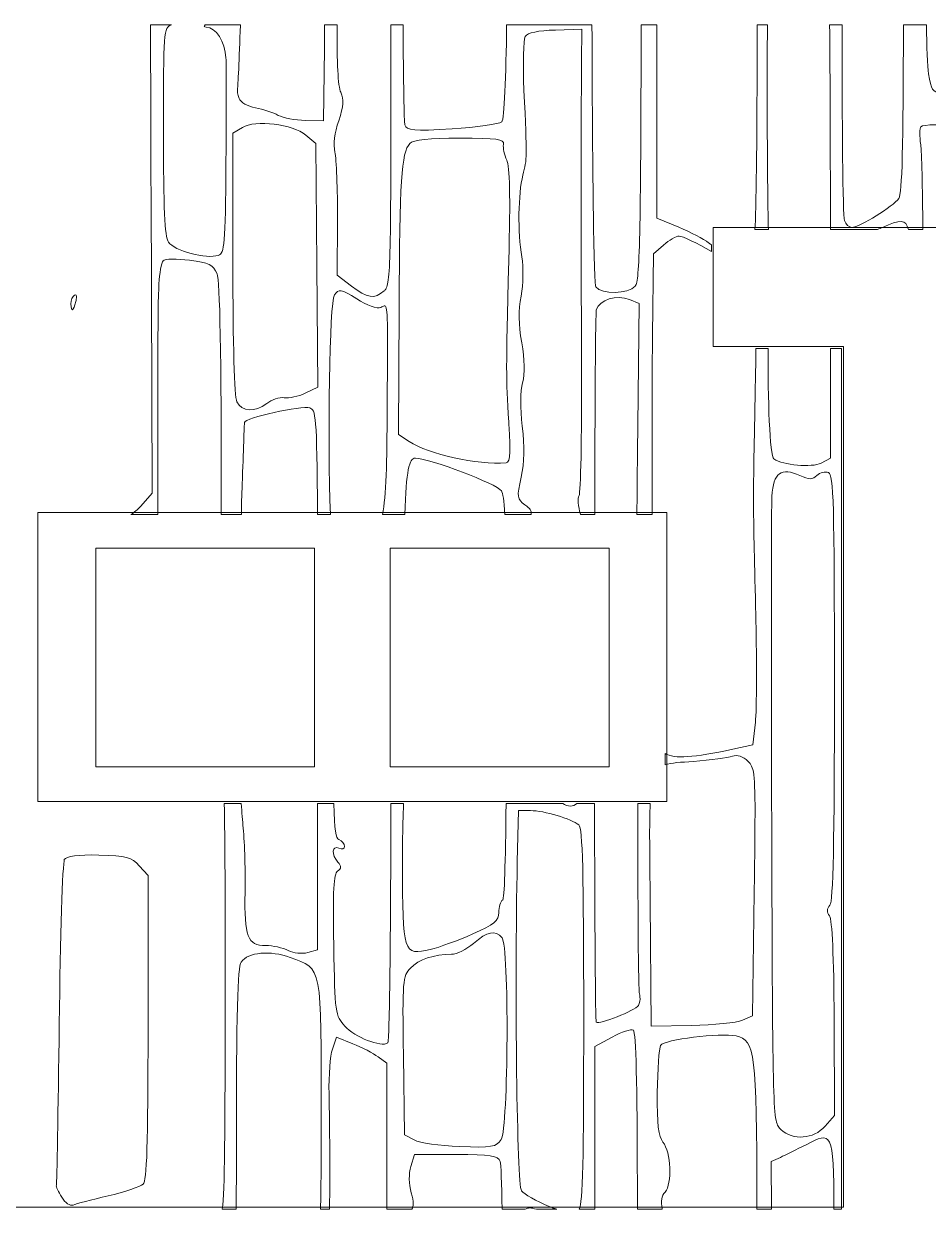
# Model space of a CAD drawing. Header units: centimetres. Extents: x -13.7 to 13.7, y -19.1 to 19.1.
# Drawn here: x -0.185 to 2.096, y 9.03 to 12.02 of the extents above; entities that cross this region are included whole.
import ezdxf

# ---------------------------------------------------------------- set-up
doc = ezdxf.new("R2010")
doc.units = ezdxf.units.CM
doc.header["$MEASUREMENT"] = 0
doc.layers.add('layer 1', color=7, linetype='Continuous')

msp = doc.modelspace()

# ---------------------------------------------------------------- linework, layer by layer
at = {"layer": 'layer 1', "color": 1, "lineweight": 9}
for points, knots in [([(-1.48369, 18.90131), (-1.48369, 18.90131), (-1.48369, 18.60141), (-1.48369, 18.60141), (-1.48369, 18.60141), (-1.48369, 18.60141), (-1.17873, 18.60141), (-1.17873, 18.60141), (-1.17873, 18.60141), (-1.17873, 18.60141), (-1.17873, 18.60393), (-1.17873, 18.60393), (-1.17873, 18.60393), (-1.17873, 18.60393), (-0.4541, 18.60393), (-0.4541, 18.60393), (-0.4541, 18.60393), (-0.4541, 18.60393), (-0.4541, 18.30401), (-0.4541, 18.30401), (-0.4541, 18.30401), (-0.4541, 18.30401), (-1.17873, 18.30401), (-1.17873, 18.30401), (-1.17873, 18.30401), (-1.17873, 18.30401), (-1.17873, 16.3446), (-1.17873, 16.3446), (-1.17873, 16.3446), (-1.17873, 16.3446), (-0.87387, 16.3446), (-0.87387, 16.3446), (-0.87387, 16.3446), (-0.87387, 16.3446), (-0.87387, 11.59285), (-0.87387, 11.59285), (-0.87387, 11.59285), (-0.87387, 11.59285), (-1.17873, 11.59285), (-1.17873, 11.59285), (-1.17873, 11.59285), (-1.17873, 11.59285), (-1.17873, 9.63597), (-1.17873, 9.63597), (-1.17873, 9.63597), (-1.17873, 9.63597), (-0.4541, 9.63597), (-0.4541, 9.63597), (-0.4541, 9.63597), (-0.4541, 9.63597), (-0.4541, 9.33596), (-0.4541, 9.33596), (-0.4541, 9.33596), (-0.4541, 9.33596), (-1.17873, 9.33596), (-1.17873, 9.33596), (-1.17873, 9.33596), (-1.17873, 9.33596), (-1.17873, 9.33549), (-1.17873, 9.33549), (-1.17873, 9.33549), (-1.17873, 9.33549), (-1.48369, 9.33549), (-1.48369, 9.33549), (-1.48369, 9.33549), (-1.48369, 9.33549), (-1.48369, 9.0355), (-1.48369, 9.0355), (-1.48369, 9.0355), (-1.48369, 9.0355), (1.88219, 9.0355), (1.88219, 9.0355), (1.88219, 9.0355), (1.88219, 9.0355), (1.88219, 11.20589), (1.88219, 11.20589), (1.88219, 11.20589), (1.88219, 11.20589), (1.55421, 11.20589), (1.55421, 11.20589), (1.55421, 11.20589), (1.55421, 11.20589), (1.55421, 11.50587), (1.55421, 11.50587), (1.55421, 11.50587), (1.55421, 11.50587), (2.38209, 11.50587), (2.38209, 11.50587), (2.38209, 11.50587), (2.38209, 11.50587), (2.38209, 11.50741), (2.38209, 11.50741), (2.38209, 11.50741), (2.38209, 11.50741), (4.61163, 11.50741), (4.61163, 11.50741), (4.61163, 11.50741), (4.61163, 11.50741), (4.61163, 16.44623), (4.61163, 16.44623), (4.61163, 16.44623), (4.61163, 16.44623), (2.88759, 16.44623), (2.88759, 16.44623), (2.88759, 16.44623), (2.88759, 16.44623), (2.88759, 16.44444), (2.88759, 16.44444), (2.88759, 16.44444), (2.88759, 16.44444), (1.54565, 16.44444), (1.54565, 16.44444), (1.54565, 16.44444), (1.54565, 16.44444), (1.54565, 16.74442), (1.54565, 16.74442), (1.54565, 16.74442), (1.54565, 16.74442), (1.88219, 16.74442), (1.88219, 16.74442), (1.88219, 16.74442), (1.88219, 16.74442), (1.88219, 18.90131), (1.88219, 18.90131), (1.88219, 18.90131), (1.88219, 18.90131), (-1.48369, 18.90131), (-1.48369, 18.90131)], [0, 0, 0, 0, 0.030303, 0.030303, 0.030303, 0.030303, 0.0606061, 0.0606061, 0.0606061, 0.0606061, 0.0909091, 0.0909091, 0.0909091, 0.0909091, 0.1212121, 0.1212121, 0.1212121, 0.1212121, 0.1515152, 0.1515152, 0.1515152, 0.1515152, 0.1818182, 0.1818182, 0.1818182, 0.1818182, 0.2121212, 0.2121212, 0.2121212, 0.2121212, 0.2424242, 0.2424242, 0.2424242, 0.2424242, 0.2727273, 0.2727273, 0.2727273, 0.2727273, 0.3030303, 0.3030303, 0.3030303, 0.3030303, 0.3333333, 0.3333333, 0.3333333, 0.3333333, 0.3636364, 0.3636364, 0.3636364, 0.3636364, 0.3939394, 0.3939394, 0.3939394, 0.3939394, 0.4242424, 0.4242424, 0.4242424, 0.4242424, 0.4545455, 0.4545455, 0.4545455, 0.4545455, 0.4848485, 0.4848485, 0.4848485, 0.4848485, 0.5151515, 0.5151515, 0.5151515, 0.5151515, 0.5454545, 0.5454545, 0.5454545, 0.5454545, 0.5757576, 0.5757576, 0.5757576, 0.5757576, 0.6060606, 0.6060606, 0.6060606, 0.6060606, 0.6363636, 0.6363636, 0.6363636, 0.6363636, 0.6666667, 0.6666667, 0.6666667, 0.6666667, 0.6969697, 0.6969697, 0.6969697, 0.6969697, 0.7272727, 0.7272727, 0.7272727, 0.7272727, 0.7575758, 0.7575758, 0.7575758, 0.7575758, 0.7878788, 0.7878788, 0.7878788, 0.7878788, 0.8181818, 0.8181818, 0.8181818, 0.8181818, 0.8484848, 0.8484848, 0.8484848, 0.8484848, 0.8787879, 0.8787879, 0.8787879, 0.8787879, 0.9090909, 0.9090909, 0.9090909, 0.9090909, 0.9393939, 0.9393939, 0.9393939, 0.9393939, 1, 1, 1, 1]), ([(0.5487, 10.69753), (0.5487, 10.69753), (0.5487, 10.14564), (0.5487, 10.14564), (0.5487, 10.14564), (0.5487, 10.14564), (-0.00319, 10.14564), (-0.00319, 10.14564), (-0.00319, 10.14564), (-0.00319, 10.14564), (-0.00319, 10.69753), (-0.00319, 10.69753), (-0.00319, 10.69753), (-0.00319, 10.69753), (0.5487, 10.69753), (0.5487, 10.69753)], [0, 0, 0, 0, 0.2, 0.2, 0.2, 0.2, 0.4, 0.4, 0.4, 0.4, 0.6, 0.6, 0.6, 0.6, 1, 1, 1, 1]), ([(1.29139, 10.69753), (1.29139, 10.69753), (1.29139, 10.14564), (1.29139, 10.14564), (1.29139, 10.14564), (1.29139, 10.14564), (0.7395, 10.14564), (0.7395, 10.14564), (0.7395, 10.14564), (0.7395, 10.14564), (0.7395, 10.69753), (0.7395, 10.69753), (0.7395, 10.69753), (0.7395, 10.69753), (1.29139, 10.69753), (1.29139, 10.69753)], [0, 0, 0, 0, 0.2, 0.2, 0.2, 0.2, 0.4, 0.4, 0.4, 0.4, 0.6, 0.6, 0.6, 0.6, 1, 1, 1, 1])]:
    msp.add_open_spline(points, degree=3, knots=knots, dxfattribs=at)
at = {"layer": 'layer 1', "color": 2, "lineweight": 9}
for points, knots in [([(1.5494, 11.46242), (1.54688, 11.4639), (1.54436, 11.46552), (1.542, 11.4674), (1.542, 11.4674), (1.53084, 11.47625), (1.49708, 11.49383), (1.46698, 11.50651), (1.46698, 11.50651), (1.46698, 11.50651), (1.41222, 11.52972), (1.41222, 11.52972), (1.41222, 11.52972), (1.41222, 11.52972), (1.41222, 12.01708), (1.41222, 12.01708), (1.41222, 12.01708), (1.41222, 12.01708), (1.37227, 12.01708), (1.37227, 12.01708), (1.37227, 12.01708), (1.37129, 11.4861), (1.36852, 11.37064), (1.35737, 11.35804), (1.35737, 11.35804), (1.33923, 11.33753), (1.27252, 11.33638), (1.25796, 11.35625), (1.25796, 11.35625), (1.25242, 11.36381), (1.24925, 11.66746), (1.24827, 12.01708), (1.24827, 12.01708), (1.24827, 12.01708), (1.03307, 12.01708), (1.03307, 12.01708), (1.03307, 12.01708), (1.03144, 11.88804), (1.02738, 11.77827), (1.02086, 11.77242), (1.02086, 11.77242), (1.01419, 11.76648), (0.95773, 11.75842), (0.89549, 11.75462), (0.89549, 11.75462), (0.79759, 11.74859), (0.78149, 11.74997), (0.77636, 11.76502), (0.77636, 11.76502), (0.77449, 11.77055), (0.77295, 11.87243), (0.7718, 12.01708), (0.7718, 12.01708), (0.7718, 12.01708), (0.7412, 12.01708), (0.7412, 12.01708), (0.7412, 12.01708), (0.7412, 11.98382), (0.74129, 11.96542), (0.74129, 11.92718), (0.74129, 11.92718), (0.74129, 11.40027), (0.74016, 11.35942), (0.72429, 11.34584), (0.72429, 11.34584), (0.69955, 11.3246), (0.68214, 11.3272), (0.64179, 11.35819), (0.64179, 11.35819), (0.64179, 11.35819), (0.60582, 11.38579), (0.60582, 11.38579), (0.60582, 11.38579), (0.60582, 11.38579), (0.6064, 11.52549), (0.6064, 11.52549), (0.6064, 11.52549), (0.6068, 11.60237), (0.60388, 11.6791), (0.60005, 11.69594), (0.60005, 11.69594), (0.59565, 11.71556), (0.59907, 11.74412), (0.60948, 11.77494), (0.60948, 11.77494), (0.62233, 11.81285), (0.62348, 11.82833), (0.61477, 11.84663), (0.61477, 11.84663), (0.60777, 11.86144), (0.60452, 11.92287), (0.6059, 12.01456), (0.6059, 12.01456), (0.6059, 12.01521), (0.6059, 12.01636), (0.6059, 12.01708), (0.6059, 12.01708), (0.6059, 12.01708), (0.57359, 12.01708), (0.57359, 12.01708), (0.57359, 12.01708), (0.57359, 11.99846), (0.57359, 11.98072), (0.57337, 11.9572), (0.57337, 11.9572), (0.57337, 11.9572), (0.57116, 11.77511), (0.57116, 11.77511), (0.57116, 11.77511), (0.57116, 11.77511), (0.52535, 11.77567), (0.52535, 11.77567), (0.52535, 11.77567), (0.50013, 11.77609), (0.46953, 11.78186), (0.45724, 11.78861), (0.45724, 11.78861), (0.44505, 11.79537), (0.41908, 11.80383), (0.39957, 11.8075), (0.39957, 11.8075), (0.37996, 11.81108), (0.36141, 11.82172), (0.35824, 11.83108), (0.35824, 11.83108), (0.35505, 11.84054), (0.35326, 11.85143), (0.35441, 11.85549), (0.35441, 11.85549), (0.35547, 11.85957), (0.3588, 11.93175), (0.36174, 12.01587), (0.36174, 12.01587), (0.36174, 12.01587), (0.36174, 12.01708), (0.36174, 12.01708), (0.36174, 12.01708), (0.36174, 12.01708), (0.2728, 12.01708), (0.2728, 12.01708), (0.2728, 12.01708), (0.26905, 12.01341), (0.26955, 12.01123), (0.27557, 12.01115), (0.27557, 12.01115), (0.29981, 12.01089), (0.32325, 11.97422), (0.32529, 11.9332), (0.32529, 11.9332), (0.32585, 11.92287), (0.32601, 11.88804), (0.32601, 11.84012), (0.32601, 11.84012), (0.32601, 11.79219), (0.32577, 11.73126), (0.32521, 11.66878), (0.32521, 11.66878), (0.32341, 11.46063), (0.32179, 11.44128), (0.30567, 11.43549), (0.30567, 11.43549), (0.27736, 11.42541), (0.19412, 11.44752), (0.1803, 11.46886), (0.1803, 11.46886), (0.17069, 11.48358), (0.16767, 11.55209), (0.16767, 11.74899), (0.16767, 11.74899), (0.16767, 12.00204), (0.16784, 12.00927), (0.18785, 12.01708), (0.18785, 12.01708), (0.18785, 12.01708), (0.13488, 12.01708), (0.13488, 12.01708), (0.13488, 12.01708), (0.13553, 11.90815), (0.13562, 11.77544), (0.13626, 11.5931), (0.13626, 11.5931), (0.13626, 11.5931), (0.13895, 10.8356), (0.13895, 10.8356), (0.13895, 10.8356), (0.13895, 10.8356), (0.11031, 10.80322), (0.11031, 10.80322), (0.11031, 10.80322), (0.10233, 10.79426), (0.09396, 10.78726), (0.08517, 10.7818), (0.08517, 10.7818), (0.08517, 10.7818), (0.15384, 10.7818), (0.15384, 10.7818), (0.15384, 10.7818), (0.1527, 11.04657), (0.15303, 11.31418), (0.15611, 11.36348), (0.15611, 11.36348), (0.15776, 11.39067), (0.16263, 11.41695), (0.16695, 11.42182), (0.16695, 11.42182), (0.17126, 11.42678), (0.20113, 11.42745), (0.23333, 11.42328), (0.23333, 11.42328), (0.28265, 11.41703), (0.29363, 11.41158), (0.30275, 11.38912), (0.30275, 11.38912), (0.31014, 11.37073), (0.31347, 11.18904), (0.31347, 10.80428), (0.31347, 10.80428), (0.31347, 10.80428), (0.31347, 10.7818), (0.31347, 10.7818), (0.31347, 10.7818), (0.31347, 10.7818), (0.36401, 10.7818), (0.36401, 10.7818), (0.36401, 10.7818), (0.3644, 10.80492), (0.36499, 10.82982), (0.36611, 10.85896), (0.36611, 10.85896), (0.36913, 10.94032), (0.37166, 11.01005), (0.37174, 11.01403), (0.37174, 11.01403), (0.3719, 11.02607), (0.51639, 11.05821), (0.53708, 11.05073), (0.53708, 11.05073), (0.55091, 11.04583), (0.55488, 11.03559), (0.55603, 10.7818), (0.55603, 10.7818), (0.55603, 10.7818), (0.58849, 10.7818), (0.58849, 10.7818), (0.58849, 10.7818), (0.5819, 10.96781), (0.58557, 11.31515), (0.59915, 11.33607), (0.59915, 11.33607), (0.60948, 11.352), (0.61494, 11.35105), (0.65528, 11.32557), (0.65528, 11.32557), (0.68034, 11.30978), (0.70696, 11.30035), (0.71584, 11.30418), (0.71584, 11.30418), (0.72998, 11.31035), (0.73275, 11.32493), (0.73258, 11.21166), (0.73258, 11.21166), (0.7325, 11.17392), (0.73219, 11.12192), (0.73177, 11.05073), (0.73177, 11.05073), (0.73096, 10.90801), (0.72942, 10.8304), (0.72006, 10.7818), (0.72006, 10.7818), (0.72006, 10.7818), (0.77595, 10.7818), (0.77595, 10.7818), (0.77595, 10.7818), (0.78003, 10.8937), (0.78726, 10.92469), (0.80288, 10.92413), (0.80288, 10.92413), (0.84087, 10.92273), (1.00865, 10.8591), (1.01988, 10.84186), (1.01988, 10.84186), (1.02354, 10.83609), (1.02632, 10.81859), (1.02827, 10.7818), (1.02827, 10.7818), (1.02827, 10.7818), (1.09482, 10.7818), (1.09482, 10.7818), (1.09482, 10.7818), (1.09686, 10.79207), (1.09222, 10.79687), (1.0792, 10.80663), (1.0792, 10.80663), (1.0591, 10.82169), (1.05854, 10.82576), (1.0696, 10.87637), (1.0696, 10.87637), (1.07774, 10.91372), (1.07864, 10.95277), (1.0726, 11.00485), (1.0726, 11.00485), (1.06733, 11.05048), (1.06748, 11.09329), (1.07326, 11.11459), (1.07326, 11.11459), (1.07929, 11.13778), (1.07864, 11.17171), (1.07105, 11.21541), (1.07105, 11.21541), (1.06308, 11.26177), (1.0626, 11.2966), (1.06951, 11.33305), (1.06951, 11.33305), (1.0752, 11.36348), (1.07595, 11.40408), (1.07123, 11.43176), (1.07123, 11.43176), (1.07123, 11.43176), (1.07131, 11.43176), (1.07131, 11.43176), (1.07131, 11.43176), (1.06064, 11.49383), (1.06196, 11.59008), (1.07408, 11.63793), (1.07408, 11.63793), (1.08481, 11.68), (1.08472, 11.67821), (1.07676, 11.85191), (1.07676, 11.85191), (1.07366, 11.91831), (1.0752, 11.97926), (1.08001, 11.98729), (1.08001, 11.98729), (1.0857, 11.99684), (1.11232, 12.0026), (1.15585, 12.00375), (1.15585, 12.00375), (1.15585, 12.00375), (1.2228, 12.00552), (1.2228, 12.00552), (1.2228, 12.00552), (1.2228, 12.00552), (1.22199, 11.92327), (1.22199, 11.92327), (1.22199, 11.92327), (1.22069, 11.78813), (1.22069, 11.46536), (1.22199, 11.14405), (1.22199, 11.14405), (1.22257, 10.97806), (1.2198, 10.83681), (1.21573, 10.83015), (1.21573, 10.83015), (1.21174, 10.82346), (1.21328, 10.8024), (1.21915, 10.78329), (1.21915, 10.78329), (1.21915, 10.7827), (1.21915, 10.78239), (1.2198, 10.7818), (1.2198, 10.7818), (1.2198, 10.7818), (1.25519, 10.7818), (1.25519, 10.7818), (1.25519, 10.7818), (1.25583, 11.05821), (1.25698, 11.29116), (1.25917, 11.298), (1.25917, 11.298), (1.26773, 11.32395), (1.31003, 11.33705), (1.34265, 11.32395), (1.34265, 11.32395), (1.34265, 11.32395), (1.36706, 11.3141), (1.36706, 11.3141), (1.36706, 11.3141), (1.36706, 11.3141), (1.36373, 11.00687), (1.36373, 11.00687), (1.36373, 11.00687), (1.36235, 10.88231), (1.3621, 10.83917), (1.3616, 10.7818), (1.3616, 10.7818), (1.3616, 10.7818), (1.40035, 10.7818), (1.40035, 10.7818), (1.40035, 10.7818), (1.39976, 10.9644), (1.3997, 11.14754), (1.40091, 11.23396), (1.40091, 11.23396), (1.40091, 11.23396), (1.40351, 11.43915), (1.40351, 11.43915), (1.40351, 11.43915), (1.40351, 11.43915), (1.42891, 11.46169), (1.42891, 11.46169), (1.42891, 11.46169), (1.4429, 11.47406), (1.4604, 11.48423), (1.46787, 11.48423), (1.46787, 11.48423), (1.47706, 11.48423), (1.51255, 11.46634), (1.55005, 11.44501), (1.55005, 11.44501), (1.55005, 11.44501), (1.5494, 11.46242), (1.5494, 11.46242)], [0, 0, 0, 0, 0.0096154, 0.0096154, 0.0096154, 0.0096154, 0.0192308, 0.0192308, 0.0192308, 0.0192308, 0.0288462, 0.0288462, 0.0288462, 0.0288462, 0.0384615, 0.0384615, 0.0384615, 0.0384615, 0.0480769, 0.0480769, 0.0480769, 0.0480769, 0.0576923, 0.0576923, 0.0576923, 0.0576923, 0.0673077, 0.0673077, 0.0673077, 0.0673077, 0.0769231, 0.0769231, 0.0769231, 0.0769231, 0.0865385, 0.0865385, 0.0865385, 0.0865385, 0.0961538, 0.0961538, 0.0961538, 0.0961538, 0.1057692, 0.1057692, 0.1057692, 0.1057692, 0.1153846, 0.1153846, 0.1153846, 0.1153846, 0.125, 0.125, 0.125, 0.125, 0.1346154, 0.1346154, 0.1346154, 0.1346154, 0.1442308, 0.1442308, 0.1442308, 0.1442308, 0.1538462, 0.1538462, 0.1538462, 0.1538462, 0.1634615, 0.1634615, 0.1634615, 0.1634615, 0.1730769, 0.1730769, 0.1730769, 0.1730769, 0.1826923, 0.1826923, 0.1826923, 0.1826923, 0.1923077, 0.1923077, 0.1923077, 0.1923077, 0.2019231, 0.2019231, 0.2019231, 0.2019231, 0.2115385, 0.2115385, 0.2115385, 0.2115385, 0.2211538, 0.2211538, 0.2211538, 0.2211538, 0.2307692, 0.2307692, 0.2307692, 0.2307692, 0.2403846, 0.2403846, 0.2403846, 0.2403846, 0.25, 0.25, 0.25, 0.25, 0.2596154, 0.2596154, 0.2596154, 0.2596154, 0.2692308, 0.2692308, 0.2692308, 0.2692308, 0.2788462, 0.2788462, 0.2788462, 0.2788462, 0.2884615, 0.2884615, 0.2884615, 0.2884615, 0.2980769, 0.2980769, 0.2980769, 0.2980769, 0.3076923, 0.3076923, 0.3076923, 0.3076923, 0.3173077, 0.3173077, 0.3173077, 0.3173077, 0.3269231, 0.3269231, 0.3269231, 0.3269231, 0.3365385, 0.3365385, 0.3365385, 0.3365385, 0.3461538, 0.3461538, 0.3461538, 0.3461538, 0.3557692, 0.3557692, 0.3557692, 0.3557692, 0.3653846, 0.3653846, 0.3653846, 0.3653846, 0.375, 0.375, 0.375, 0.375, 0.3846154, 0.3846154, 0.3846154, 0.3846154, 0.3942308, 0.3942308, 0.3942308, 0.3942308, 0.4038462, 0.4038462, 0.4038462, 0.4038462, 0.4134615, 0.4134615, 0.4134615, 0.4134615, 0.4230769, 0.4230769, 0.4230769, 0.4230769, 0.4326923, 0.4326923, 0.4326923, 0.4326923, 0.4423077, 0.4423077, 0.4423077, 0.4423077, 0.4519231, 0.4519231, 0.4519231, 0.4519231, 0.4615385, 0.4615385, 0.4615385, 0.4615385, 0.4711538, 0.4711538, 0.4711538, 0.4711538, 0.4807692, 0.4807692, 0.4807692, 0.4807692, 0.4903846, 0.4903846, 0.4903846, 0.4903846, 0.5, 0.5, 0.5, 0.5, 0.5096154, 0.5096154, 0.5096154, 0.5096154, 0.5192308, 0.5192308, 0.5192308, 0.5192308, 0.5288462, 0.5288462, 0.5288462, 0.5288462, 0.5384615, 0.5384615, 0.5384615, 0.5384615, 0.5480769, 0.5480769, 0.5480769, 0.5480769, 0.5576923, 0.5576923, 0.5576923, 0.5576923, 0.5673077, 0.5673077, 0.5673077, 0.5673077, 0.5769231, 0.5769231, 0.5769231, 0.5769231, 0.5865385, 0.5865385, 0.5865385, 0.5865385, 0.5961538, 0.5961538, 0.5961538, 0.5961538, 0.6057692, 0.6057692, 0.6057692, 0.6057692, 0.6153846, 0.6153846, 0.6153846, 0.6153846, 0.625, 0.625, 0.625, 0.625, 0.6346154, 0.6346154, 0.6346154, 0.6346154, 0.6442308, 0.6442308, 0.6442308, 0.6442308, 0.6538462, 0.6538462, 0.6538462, 0.6538462, 0.6634615, 0.6634615, 0.6634615, 0.6634615, 0.6730769, 0.6730769, 0.6730769, 0.6730769, 0.6826923, 0.6826923, 0.6826923, 0.6826923, 0.6923077, 0.6923077, 0.6923077, 0.6923077, 0.7019231, 0.7019231, 0.7019231, 0.7019231, 0.7115385, 0.7115385, 0.7115385, 0.7115385, 0.7211538, 0.7211538, 0.7211538, 0.7211538, 0.7307692, 0.7307692, 0.7307692, 0.7307692, 0.7403846, 0.7403846, 0.7403846, 0.7403846, 0.75, 0.75, 0.75, 0.75, 0.7596154, 0.7596154, 0.7596154, 0.7596154, 0.7692308, 0.7692308, 0.7692308, 0.7692308, 0.7788462, 0.7788462, 0.7788462, 0.7788462, 0.7884615, 0.7884615, 0.7884615, 0.7884615, 0.7980769, 0.7980769, 0.7980769, 0.7980769, 0.8076923, 0.8076923, 0.8076923, 0.8076923, 0.8173077, 0.8173077, 0.8173077, 0.8173077, 0.8269231, 0.8269231, 0.8269231, 0.8269231, 0.8365385, 0.8365385, 0.8365385, 0.8365385, 0.8461538, 0.8461538, 0.8461538, 0.8461538, 0.8557692, 0.8557692, 0.8557692, 0.8557692, 0.8653846, 0.8653846, 0.8653846, 0.8653846, 0.875, 0.875, 0.875, 0.875, 0.8846154, 0.8846154, 0.8846154, 0.8846154, 0.8942308, 0.8942308, 0.8942308, 0.8942308, 0.9038462, 0.9038462, 0.9038462, 0.9038462, 0.9134615, 0.9134615, 0.9134615, 0.9134615, 0.9230769, 0.9230769, 0.9230769, 0.9230769, 0.9326923, 0.9326923, 0.9326923, 0.9326923, 0.9423077, 0.9423077, 0.9423077, 0.9423077, 0.9519231, 0.9519231, 0.9519231, 0.9519231, 0.9615385, 0.9615385, 0.9615385, 0.9615385, 0.9711538, 0.9711538, 0.9711538, 0.9711538, 0.9807692, 0.9807692, 0.9807692, 0.9807692, 1, 1, 1, 1]), ([(1.69316, 11.50066), (1.69137, 11.56469), (1.69056, 11.66282), (1.69016, 11.82441), (1.69016, 11.82441), (1.69016, 11.89479), (1.69016, 11.95843), (1.69081, 12.01708), (1.69081, 12.01708), (1.69081, 12.01708), (1.66469, 12.01708), (1.66469, 12.01708), (1.66469, 12.01708), (1.66469, 11.98894), (1.66469, 11.95899), (1.66469, 11.93189), (1.66469, 11.93189), (1.66413, 11.72172), (1.66251, 11.54721), (1.65909, 11.50066), (1.65909, 11.50066), (1.65909, 11.50066), (1.69316, 11.50066), (1.69316, 11.50066)], [0, 0, 0, 0, 0.1428571, 0.1428571, 0.1428571, 0.1428571, 0.2857143, 0.2857143, 0.2857143, 0.2857143, 0.4285714, 0.4285714, 0.4285714, 0.4285714, 0.5714286, 0.5714286, 0.5714286, 0.5714286, 0.7142857, 0.7142857, 0.7142857, 0.7142857, 1, 1, 1, 1]), ([(2.52431, 12.01708), (2.52431, 12.01708), (2.49078, 12.01708), (2.49078, 12.01708), (2.49078, 12.01708), (2.49078, 12.00717), (2.49086, 11.99885), (2.49078, 11.98869), (2.49078, 11.98869), (2.49078, 11.98869), (2.48973, 11.61514), (2.48973, 11.61514), (2.48973, 11.61514), (2.48973, 11.61514), (2.41527, 11.62264), (2.41527, 11.62264), (2.41527, 11.62264), (2.37428, 11.6267), (2.33758, 11.63557), (2.33366, 11.64224), (2.33366, 11.64224), (2.32977, 11.64882), (2.32887, 11.66909), (2.33173, 11.68723), (2.33173, 11.68723), (2.33456, 11.70537), (2.3362, 11.73004), (2.33537, 11.74216), (2.33537, 11.74216), (2.33481, 11.74989), (2.33352, 11.86803), (2.33212, 12.01708), (2.33212, 12.01708), (2.33212, 12.01708), (2.30771, 12.01708), (2.30771, 12.01708), (2.30771, 12.01708), (2.30771, 12.01708), (2.30861, 11.86021), (2.30861, 11.86021), (2.30861, 11.86021), (2.30861, 11.86021), (2.28103, 11.83132), (2.28103, 11.83132), (2.28103, 11.83132), (2.24491, 11.7935), (2.16622, 11.78911), (2.15809, 11.82441), (2.15809, 11.82441), (2.15467, 11.83897), (2.14483, 11.84639), (2.12864, 11.84639), (2.12864, 11.84639), (2.10756, 11.84639), (2.10333, 11.85274), (2.09707, 11.893), (2.09707, 11.893), (2.09413, 11.91229), (2.09219, 11.96249), (2.09202, 12.01708), (2.09202, 12.01708), (2.09202, 12.01708), (2.03351, 12.01708), (2.03351, 12.01708), (2.03351, 12.01708), (2.03351, 11.70954), (2.03026, 11.59179), (2.02189, 11.57927), (2.02189, 11.57927), (2.00829, 11.559), (1.92303, 11.50612), (1.90375, 11.50612), (1.90375, 11.50612), (1.89658, 11.50612), (1.88804, 11.51393), (1.88479, 11.52353), (1.88479, 11.52353), (1.88071, 11.53566), (1.879, 11.77396), (1.87917, 12.01708), (1.87917, 12.01708), (1.87917, 12.01708), (1.84753, 12.01708), (1.84753, 12.01708), (1.84753, 12.01708), (1.84857, 11.90577), (1.84932, 11.77169), (1.84938, 11.60416), (1.84938, 11.60416), (1.84938, 11.60416), (1.84938, 11.50066), (1.84938, 11.50066), (1.84938, 11.50066), (1.84938, 11.50066), (1.96826, 11.50066), (1.96826, 11.50066), (1.96826, 11.50066), (1.97265, 11.50245), (1.97819, 11.50466), (1.98096, 11.50604), (1.98096, 11.50604), (2.02539, 11.5272), (2.03945, 11.52678), (2.04622, 11.50066), (2.04622, 11.50066), (2.04622, 11.50066), (2.08267, 11.50066), (2.08267, 11.50066), (2.08267, 11.50066), (2.08192, 11.60694), (2.07982, 11.69725), (2.07721, 11.71466), (2.07721, 11.71466), (2.07419, 11.7358), (2.07444, 11.75616), (2.07786, 11.75996), (2.07786, 11.75996), (2.0886, 11.77203), (2.27851, 11.7603), (2.29298, 11.7468), (2.29298, 11.7468), (2.30138, 11.73891), (2.30617, 11.62889), (2.30763, 11.50066), (2.30763, 11.50066), (2.30763, 11.50066), (2.34523, 11.50066), (2.34523, 11.50066), (2.34523, 11.50066), (2.3501, 11.62718), (2.36238, 11.61654), (2.39038, 11.6045), (2.39038, 11.6045), (2.40396, 11.59871), (2.43439, 11.594), (2.45816, 11.594), (2.45816, 11.594), (2.50007, 11.594), (2.50128, 11.59302), (2.50234, 11.55828), (2.50234, 11.55828), (2.50234, 11.55584), (2.50234, 11.51002), (2.5029, 11.5022), (2.5029, 11.5022), (2.5029, 11.5022), (2.52316, 11.5022), (2.52316, 11.5022), (2.52316, 11.5022), (2.51992, 11.62905), (2.52064, 11.90456), (2.52462, 12.01708), (2.52462, 12.01708), (2.52462, 12.01708), (2.52431, 12.01708), (2.52431, 12.01708)], [0, 0, 0, 0, 0.025, 0.025, 0.025, 0.025, 0.05, 0.05, 0.05, 0.05, 0.075, 0.075, 0.075, 0.075, 0.1, 0.1, 0.1, 0.1, 0.125, 0.125, 0.125, 0.125, 0.15, 0.15, 0.15, 0.15, 0.175, 0.175, 0.175, 0.175, 0.2, 0.2, 0.2, 0.2, 0.225, 0.225, 0.225, 0.225, 0.25, 0.25, 0.25, 0.25, 0.275, 0.275, 0.275, 0.275, 0.3, 0.3, 0.3, 0.3, 0.325, 0.325, 0.325, 0.325, 0.35, 0.35, 0.35, 0.35, 0.375, 0.375, 0.375, 0.375, 0.4, 0.4, 0.4, 0.4, 0.425, 0.425, 0.425, 0.425, 0.45, 0.45, 0.45, 0.45, 0.475, 0.475, 0.475, 0.475, 0.5, 0.5, 0.5, 0.5, 0.525, 0.525, 0.525, 0.525, 0.55, 0.55, 0.55, 0.55, 0.575, 0.575, 0.575, 0.575, 0.6, 0.6, 0.6, 0.6, 0.625, 0.625, 0.625, 0.625, 0.65, 0.65, 0.65, 0.65, 0.675, 0.675, 0.675, 0.675, 0.7, 0.7, 0.7, 0.7, 0.725, 0.725, 0.725, 0.725, 0.75, 0.75, 0.75, 0.75, 0.775, 0.775, 0.775, 0.775, 0.8, 0.8, 0.8, 0.8, 0.825, 0.825, 0.825, 0.825, 0.85, 0.85, 0.85, 0.85, 0.875, 0.875, 0.875, 0.875, 0.9, 0.9, 0.9, 0.9, 0.925, 0.925, 0.925, 0.925, 0.95, 0.95, 0.95, 0.95, 1, 1, 1, 1]), ([(0.55685, 11.10295), (0.55685, 11.10295), (0.52519, 11.08808), (0.52519, 11.08808), (0.52519, 11.08808), (0.50769, 11.07993), (0.48369, 11.07472), (0.47174, 11.07652), (0.47174, 11.07652), (0.45978, 11.07823), (0.44016, 11.07187), (0.4282, 11.06244), (0.4282, 11.06244), (0.3985, 11.039), (0.36491, 11.0408), (0.35278, 11.06643), (0.35278, 11.06643), (0.34643, 11.07968), (0.34268, 11.21059), (0.34268, 11.41581), (0.34268, 11.41581), (0.34268, 11.41581), (0.34268, 11.74386), (0.34268, 11.74386), (0.34268, 11.74386), (0.34268, 11.74386), (0.36653, 11.75834), (0.36653, 11.75834), (0.36653, 11.75834), (0.39892, 11.77788), (0.49428, 11.76624), (0.52681, 11.73882), (0.52681, 11.73882), (0.52681, 11.73882), (0.55172, 11.71783), (0.55172, 11.71783), (0.55172, 11.71783), (0.55172, 11.71783), (0.55432, 11.41034), (0.55432, 11.41034), (0.55432, 11.41034), (0.55432, 11.41034), (0.55685, 11.10295), (0.55685, 11.10295)], [0, 0, 0, 0, 0.0833333, 0.0833333, 0.0833333, 0.0833333, 0.1666667, 0.1666667, 0.1666667, 0.1666667, 0.25, 0.25, 0.25, 0.25, 0.3333333, 0.3333333, 0.3333333, 0.3333333, 0.4166667, 0.4166667, 0.4166667, 0.4166667, 0.5, 0.5, 0.5, 0.5, 0.5833333, 0.5833333, 0.5833333, 0.5833333, 0.6666667, 0.6666667, 0.6666667, 0.6666667, 0.75, 0.75, 0.75, 0.75, 0.8333333, 0.8333333, 0.8333333, 0.8333333, 1, 1, 1, 1]), ([(1.04113, 10.93998), (1.04046, 10.91973), (1.03746, 10.91297), (1.03161, 10.91248), (1.03161, 10.91248), (0.95854, 10.90686), (0.83625, 10.93379), (0.78751, 10.96627), (0.78751, 10.96627), (0.78751, 10.96627), (0.76074, 10.98407), (0.76074, 10.98407), (0.76074, 10.98407), (0.76074, 10.98407), (0.76187, 11.30279), (0.76187, 11.30279), (0.76187, 11.30279), (0.76301, 11.62368), (0.76758, 11.69383), (0.78897, 11.718), (0.78897, 11.718), (0.79669, 11.72678), (0.83885, 11.73118), (0.91436, 11.73118), (0.91436, 11.73118), (1.00849, 11.73118), (1.0276, 11.72841), (1.02508, 11.71531), (1.02508, 11.71531), (1.02338, 11.7066), (1.02704, 11.68885), (1.03315, 11.67592), (1.03315, 11.67592), (1.04113, 11.65924), (1.04267, 11.58585), (1.03852, 11.42289), (1.03852, 11.42289), (1.03127, 11.13086), (1.03127, 11.1355), (1.03852, 11.01509), (1.03852, 11.01509), (1.03973, 10.99483), (1.04062, 10.97831), (1.04104, 10.96496), (1.04104, 10.96496), (1.04104, 10.95496), (1.0416, 10.94673), (1.04104, 10.93998), (1.04104, 10.93998), (1.04104, 10.93998), (1.04113, 10.93998), (1.04113, 10.93998)], [0, 0, 0, 0, 0.0714286, 0.0714286, 0.0714286, 0.0714286, 0.1428571, 0.1428571, 0.1428571, 0.1428571, 0.2142857, 0.2142857, 0.2142857, 0.2142857, 0.2857143, 0.2857143, 0.2857143, 0.2857143, 0.3571429, 0.3571429, 0.3571429, 0.3571429, 0.4285714, 0.4285714, 0.4285714, 0.4285714, 0.5, 0.5, 0.5, 0.5, 0.5714286, 0.5714286, 0.5714286, 0.5714286, 0.6428571, 0.6428571, 0.6428571, 0.6428571, 0.7142857, 0.7142857, 0.7142857, 0.7142857, 0.7857143, 0.7857143, 0.7857143, 0.7857143, 0.8571429, 0.8571429, 0.8571429, 0.8571429, 1, 1, 1, 1]), ([(-0.05193, 11.3277), (-0.05143, 11.33461), (-0.0533, 11.33795), (-0.05697, 11.33542), (-0.05697, 11.33542), (-0.06176, 11.33207), (-0.06576, 11.32216), (-0.06576, 11.31345), (-0.06576, 11.31345), (-0.06576, 11.29075), (-0.05916, 11.29399), (-0.05322, 11.31964), (-0.05322, 11.31964), (-0.0525, 11.32264), (-0.0521, 11.32532), (-0.05193, 11.3277)], [0, 0, 0, 0, 0.2, 0.2, 0.2, 0.2, 0.4, 0.4, 0.4, 0.4, 0.6, 0.6, 0.6, 0.6, 1, 1, 1, 1]), ([(1.87738, 11.20076), (1.87738, 11.20076), (1.84947, 11.20076), (1.84947, 11.20076), (1.84947, 11.20076), (1.84947, 11.20076), (1.84947, 10.92396), (1.84947, 10.92396), (1.84947, 10.92396), (1.84947, 10.92396), (1.82603, 10.91184), (1.82603, 10.91184), (1.82603, 10.91184), (1.80268, 10.89987), (1.72961, 10.9063), (1.70685, 10.92234), (1.70685, 10.92234), (1.69635, 10.92973), (1.69154, 11.07602), (1.69268, 11.20076), (1.69268, 11.20076), (1.69268, 11.20076), (1.66161, 11.20076), (1.66161, 11.20076), (1.66161, 11.20076), (1.66161, 11.17229), (1.66096, 11.1434), (1.66013, 11.10564), (1.66013, 11.10564), (1.65411, 10.79955), (1.65411, 10.82836), (1.66096, 10.54585), (1.66096, 10.54585), (1.66242, 10.48246), (1.66315, 10.41844), (1.66307, 10.36637), (1.66307, 10.36637), (1.66307, 10.31429), (1.662, 10.27409), (1.66021, 10.25841), (1.66021, 10.25841), (1.66021, 10.25841), (1.65396, 10.20144), (1.65396, 10.20144), (1.65396, 10.20144), (1.65396, 10.20144), (1.60351, 10.19055), (1.60351, 10.19055), (1.60351, 10.19055), (1.50335, 10.1689), (1.45705, 10.16557), (1.4324, 10.17963), (1.4324, 10.17963), (1.4324, 10.17963), (1.4324, 10.15076), (1.4324, 10.15076), (1.4324, 10.15076), (1.44884, 10.15693), (1.47185, 10.15709), (1.50449, 10.15961), (1.50449, 10.15961), (1.54729, 10.16289), (1.59131, 10.16874), (1.60229, 10.17263), (1.60229, 10.17263), (1.61505, 10.17711), (1.62938, 10.1724), (1.64191, 10.15978), (1.64191, 10.15978), (1.65623, 10.1453), (1.66007, 10.13587), (1.65932, 10.00504), (1.65932, 10.00504), (1.65932, 9.96142), (1.65842, 9.90431), (1.65738, 9.82904), (1.65738, 9.82904), (1.65738, 9.82904), (1.65315, 9.5183), (1.65315, 9.5183), (1.65315, 9.5183), (1.65315, 9.5183), (1.62743, 9.50708), (1.62743, 9.50708), (1.62743, 9.50708), (1.61326, 9.50089), (1.55575, 9.49504), (1.4996, 9.49406), (1.4996, 9.49406), (1.4996, 9.49406), (1.39749, 9.49235), (1.39749, 9.49235), (1.39749, 9.49235), (1.39749, 9.49235), (1.39497, 9.80601), (1.39497, 9.80601), (1.39497, 9.80601), (1.39408, 9.92447), (1.39262, 10.00202), (1.39497, 10.05353), (1.39497, 10.05353), (1.39497, 10.05353), (1.36406, 10.05353), (1.36406, 10.05353), (1.36406, 10.05353), (1.36348, 9.79739), (1.36527, 9.58152), (1.36804, 9.57323), (1.36804, 9.57323), (1.36869, 9.57119), (1.3691, 9.56884), (1.36935, 9.56632), (1.36935, 9.56632), (1.36992, 9.55884), (1.36846, 9.55021), (1.36527, 9.54459), (1.36527, 9.54459), (1.35788, 9.53149), (1.26569, 9.49478), (1.2591, 9.50228), (1.2591, 9.50228), (1.2591, 9.50228), (1.25902, 9.50228), (1.25902, 9.50228), (1.25902, 9.50228), (1.25665, 9.50497), (1.25535, 9.75769), (1.25463, 10.05353), (1.25463, 10.05353), (1.25463, 10.05353), (1.20986, 10.05353), (1.20986, 10.05353), (1.20986, 10.05353), (1.20205, 10.04457), (1.18643, 10.04514), (1.17448, 10.05353), (1.17448, 10.05353), (1.17448, 10.05353), (1.03161, 10.05353), (1.03161, 10.05353), (1.03161, 10.05353), (1.03013, 9.90227), (1.02729, 9.8135), (1.02313, 9.81058), (1.02313, 9.81058), (1.01777, 9.80683), (1.01338, 9.7925), (1.01338, 9.77875), (1.01338, 9.77875), (1.01338, 9.75801), (1.00207, 9.74865), (0.94779, 9.72458), (0.94779, 9.72458), (0.91167, 9.70853), (0.86341, 9.69096), (0.84056, 9.68552), (0.84056, 9.68552), (0.77253, 9.66932), (0.77035, 9.67608), (0.77035, 9.90243), (0.77035, 9.90243), (0.77035, 9.96809), (0.77141, 10.01837), (0.77326, 10.05353), (0.77326, 10.05353), (0.77326, 10.05353), (0.74104, 10.05353), (0.74104, 10.05353), (0.74104, 10.05353), (0.74089, 9.72295), (0.73756, 9.45265), (0.73331, 9.44971), (0.73331, 9.44971), (0.71696, 9.43826), (0.64951, 9.46452), (0.62535, 9.49179), (0.62535, 9.49179), (0.60061, 9.5197), (0.60013, 9.52343), (0.59702, 9.69714), (0.59702, 9.69714), (0.59459, 9.83441), (0.59679, 9.87615), (0.60671, 9.88307), (0.60671, 9.88307), (0.6169, 9.89015), (0.61696, 9.89479), (0.60737, 9.9056), (0.60737, 9.9056), (0.59052, 9.92464), (0.59215, 9.9484), (0.6099, 9.94076), (0.6099, 9.94076), (0.61794, 9.93726), (0.62446, 9.93936), (0.62446, 9.94539), (0.62446, 9.94539), (0.62446, 9.9514), (0.61794, 9.95921), (0.6099, 9.96272), (0.6099, 9.96272), (0.6024, 9.96599), (0.59873, 9.98421), (0.59719, 10.05353), (0.59719, 10.05353), (0.59719, 10.05353), (0.55643, 10.05353), (0.55643, 10.05353), (0.55643, 10.05353), (0.55643, 10.05353), (0.55643, 9.68485), (0.55643, 9.68485), (0.55643, 9.68485), (0.55643, 9.68485), (0.53137, 9.67771), (0.53137, 9.67771), (0.53137, 9.67771), (0.51762, 9.67379), (0.49548, 9.67623), (0.48232, 9.683), (0.48232, 9.683), (0.46905, 9.68983), (0.44326, 9.69535), (0.42504, 9.69535), (0.42504, 9.69535), (0.37996, 9.69535), (0.37101, 9.71847), (0.37344, 9.82928), (0.37344, 9.82928), (0.37459, 9.8794), (0.37246, 9.95247), (0.36871, 9.99169), (0.36871, 9.99169), (0.36701, 10.00935), (0.36538, 10.03108), (0.36345, 10.05353), (0.36345, 10.05353), (0.36345, 10.05353), (0.32097, 10.05353), (0.32097, 10.05353), (0.32097, 10.05353), (0.32274, 9.96313), (0.32349, 9.81797), (0.32333, 9.59577), (0.32333, 9.59577), (0.323, 9.2053), (0.32243, 9.08081), (0.31577, 9.03038), (0.31577, 9.03038), (0.31577, 9.03038), (0.35107, 9.03038), (0.35107, 9.03038), (0.35107, 9.03038), (0.35132, 9.07618), (0.35155, 9.1219), (0.35155, 9.17747), (0.35155, 9.17747), (0.35155, 9.52799), (0.35441, 9.64045), (0.36367, 9.65378), (0.36367, 9.65378), (0.38117, 9.67875), (0.43658, 9.6839), (0.48753, 9.66526), (0.48753, 9.66526), (0.56838, 9.63555), (0.56547, 9.65109), (0.56547, 9.25519), (0.56547, 9.25519), (0.56547, 9.15315), (0.56489, 9.08439), (0.56384, 9.03038), (0.56384, 9.03038), (0.56384, 9.03038), (0.58655, 9.03038), (0.58655, 9.03038), (0.58655, 9.03038), (0.58736, 9.12873), (0.58703, 9.2345), (0.58515, 9.3223), (0.58515, 9.3223), (0.58426, 9.36754), (0.58801, 9.41799), (0.59352, 9.43442), (0.59352, 9.43442), (0.59352, 9.43442), (0.60363, 9.46421), (0.60363, 9.46421), (0.60363, 9.46421), (0.60363, 9.46421), (0.6452, 9.44769), (0.6452, 9.44769), (0.6452, 9.44769), (0.66799, 9.43857), (0.69663, 9.42384), (0.70875, 9.41489), (0.70875, 9.41489), (0.70875, 9.41489), (0.73079, 9.39862), (0.73079, 9.39862), (0.73079, 9.39862), (0.73079, 9.39862), (0.73079, 9.03038), (0.73079, 9.03038), (0.73079, 9.03038), (0.73079, 9.03038), (0.79361, 9.03038), (0.79361, 9.03038), (0.79361, 9.03038), (0.79947, 9.03769), (0.79898, 9.04844), (0.79255, 9.07187), (0.79255, 9.07187), (0.78636, 9.0948), (0.78597, 9.11963), (0.79148, 9.1385), (0.79148, 9.1385), (0.79148, 9.1385), (0.80044, 9.1686), (0.80044, 9.1686), (0.80044, 9.1686), (0.80044, 9.1686), (0.90557, 9.1686), (0.90557, 9.1686), (0.90557, 9.1686), (0.99247, 9.1686), (1.01167, 9.1656), (1.01655, 9.15127), (1.01655, 9.15127), (1.01875, 9.14486), (1.02053, 9.09553), (1.02159, 9.03038), (1.02159, 9.03038), (1.02159, 9.03038), (1.07993, 9.03038), (1.07993, 9.03038), (1.07993, 9.03038), (1.08668, 9.03517), (1.0958, 9.03452), (1.10823, 9.03038), (1.10823, 9.03038), (1.10823, 9.03038), (1.15927, 9.03038), (1.15927, 9.03038), (1.15927, 9.03038), (1.15331, 9.03256), (1.14796, 9.03444), (1.14054, 9.03752), (1.14054, 9.03752), (1.10823, 9.05079), (1.0766, 9.06869), (1.07033, 9.07724), (1.07033, 9.07724), (1.0591, 9.09253), (1.05292, 9.58048), (1.05991, 9.90667), (1.05991, 9.90667), (1.05991, 9.90667), (1.06268, 10.03562), (1.06268, 10.03562), (1.06268, 10.03562), (1.06268, 10.03562), (1.09287, 10.03562), (1.09287, 10.03562), (1.09287, 10.03562), (1.12721, 10.03562), (1.19701, 10.01487), (1.21515, 9.99942), (1.21515, 9.99942), (1.22459, 9.99136), (1.22736, 9.88119), (1.22736, 9.51424), (1.22736, 9.51424), (1.22736, 9.14436), (1.2254, 9.05113), (1.2158, 9.03038), (1.2158, 9.03038), (1.2158, 9.03038), (1.25569, 9.03038), (1.25569, 9.03038), (1.25569, 9.03038), (1.25569, 9.04925), (1.25569, 9.05852), (1.25569, 9.07984), (1.25569, 9.07984), (1.25569, 9.07984), (1.25569, 9.44101), (1.25569, 9.44101), (1.25569, 9.44101), (1.25569, 9.44101), (1.2992, 9.46477), (1.2992, 9.46477), (1.2992, 9.46477), (1.32313, 9.47787), (1.34721, 9.48543), (1.35267, 9.48162), (1.35267, 9.48162), (1.35917, 9.47706), (1.36266, 9.34354), (1.36266, 9.0966), (1.36266, 9.0966), (1.36266, 9.0966), (1.36266, 9.03038), (1.36266, 9.03038), (1.36266, 9.03038), (1.36266, 9.03038), (1.42565, 9.03038), (1.42565, 9.03038), (1.42565, 9.03038), (1.4219, 9.05233), (1.42378, 9.06356), (1.4328, 9.0738), (1.4328, 9.0738), (1.45096, 9.09424), (1.44738, 9.1747), (1.42719, 9.19984), (1.42719, 9.19984), (1.41538, 9.21449), (1.41222, 9.2429), (1.41295, 9.32459), (1.41295, 9.32459), (1.41353, 9.38268), (1.41726, 9.43621), (1.42134, 9.44361), (1.42134, 9.44361), (1.42938, 9.45834), (1.5716, 9.47608), (1.61197, 9.46738), (1.61197, 9.46738), (1.65965, 9.45704), (1.66405, 9.42182), (1.66405, 9.05373), (1.66405, 9.05373), (1.66405, 9.04363), (1.66413, 9.03981), (1.66413, 9.03038), (1.66413, 9.03038), (1.66413, 9.03038), (1.70114, 9.03038), (1.70114, 9.03038), (1.70114, 9.03038), (1.70114, 9.03038), (1.69985, 9.15087), (1.69985, 9.15087), (1.69985, 9.15087), (1.69985, 9.15087), (1.72328, 9.16137), (1.72328, 9.16137), (1.72328, 9.16137), (1.73613, 9.16714), (1.76534, 9.18154), (1.78821, 9.19326), (1.78821, 9.19326), (1.85257, 9.22646), (1.858, 9.23019), (1.85842, 9.03038), (1.85842, 9.03038), (1.85842, 9.03038), (1.87713, 9.03038), (1.87713, 9.03038), (1.87713, 9.03038), (1.87713, 9.03038), (1.87738, 11.20076), (1.87738, 11.20076)], [0, 0, 0, 0, 0.008547, 0.008547, 0.008547, 0.008547, 0.017094, 0.017094, 0.017094, 0.017094, 0.025641, 0.025641, 0.025641, 0.025641, 0.034188, 0.034188, 0.034188, 0.034188, 0.042735, 0.042735, 0.042735, 0.042735, 0.0512821, 0.0512821, 0.0512821, 0.0512821, 0.0598291, 0.0598291, 0.0598291, 0.0598291, 0.0683761, 0.0683761, 0.0683761, 0.0683761, 0.0769231, 0.0769231, 0.0769231, 0.0769231, 0.0854701, 0.0854701, 0.0854701, 0.0854701, 0.0940171, 0.0940171, 0.0940171, 0.0940171, 0.1025641, 0.1025641, 0.1025641, 0.1025641, 0.1111111, 0.1111111, 0.1111111, 0.1111111, 0.1196581, 0.1196581, 0.1196581, 0.1196581, 0.1282051, 0.1282051, 0.1282051, 0.1282051, 0.1367521, 0.1367521, 0.1367521, 0.1367521, 0.1452991, 0.1452991, 0.1452991, 0.1452991, 0.1538462, 0.1538462, 0.1538462, 0.1538462, 0.1623932, 0.1623932, 0.1623932, 0.1623932, 0.1709402, 0.1709402, 0.1709402, 0.1709402, 0.1794872, 0.1794872, 0.1794872, 0.1794872, 0.1880342, 0.1880342, 0.1880342, 0.1880342, 0.1965812, 0.1965812, 0.1965812, 0.1965812, 0.2051282, 0.2051282, 0.2051282, 0.2051282, 0.2136752, 0.2136752, 0.2136752, 0.2136752, 0.2222222, 0.2222222, 0.2222222, 0.2222222, 0.2307692, 0.2307692, 0.2307692, 0.2307692, 0.2393162, 0.2393162, 0.2393162, 0.2393162, 0.2478632, 0.2478632, 0.2478632, 0.2478632, 0.2564103, 0.2564103, 0.2564103, 0.2564103, 0.2649573, 0.2649573, 0.2649573, 0.2649573, 0.2735043, 0.2735043, 0.2735043, 0.2735043, 0.2820513, 0.2820513, 0.2820513, 0.2820513, 0.2905983, 0.2905983, 0.2905983, 0.2905983, 0.2991453, 0.2991453, 0.2991453, 0.2991453, 0.3076923, 0.3076923, 0.3076923, 0.3076923, 0.3162393, 0.3162393, 0.3162393, 0.3162393, 0.3247863, 0.3247863, 0.3247863, 0.3247863, 0.3333333, 0.3333333, 0.3333333, 0.3333333, 0.3418803, 0.3418803, 0.3418803, 0.3418803, 0.3504274, 0.3504274, 0.3504274, 0.3504274, 0.3589744, 0.3589744, 0.3589744, 0.3589744, 0.3675214, 0.3675214, 0.3675214, 0.3675214, 0.3760684, 0.3760684, 0.3760684, 0.3760684, 0.3846154, 0.3846154, 0.3846154, 0.3846154, 0.3931624, 0.3931624, 0.3931624, 0.3931624, 0.4017094, 0.4017094, 0.4017094, 0.4017094, 0.4102564, 0.4102564, 0.4102564, 0.4102564, 0.4188034, 0.4188034, 0.4188034, 0.4188034, 0.4273504, 0.4273504, 0.4273504, 0.4273504, 0.4358974, 0.4358974, 0.4358974, 0.4358974, 0.4444444, 0.4444444, 0.4444444, 0.4444444, 0.4529915, 0.4529915, 0.4529915, 0.4529915, 0.4615385, 0.4615385, 0.4615385, 0.4615385, 0.4700855, 0.4700855, 0.4700855, 0.4700855, 0.4786325, 0.4786325, 0.4786325, 0.4786325, 0.4871795, 0.4871795, 0.4871795, 0.4871795, 0.4957265, 0.4957265, 0.4957265, 0.4957265, 0.5042735, 0.5042735, 0.5042735, 0.5042735, 0.5128205, 0.5128205, 0.5128205, 0.5128205, 0.5213675, 0.5213675, 0.5213675, 0.5213675, 0.5299145, 0.5299145, 0.5299145, 0.5299145, 0.5384615, 0.5384615, 0.5384615, 0.5384615, 0.5470085, 0.5470085, 0.5470085, 0.5470085, 0.5555556, 0.5555556, 0.5555556, 0.5555556, 0.5641026, 0.5641026, 0.5641026, 0.5641026, 0.5726496, 0.5726496, 0.5726496, 0.5726496, 0.5811966, 0.5811966, 0.5811966, 0.5811966, 0.5897436, 0.5897436, 0.5897436, 0.5897436, 0.5982906, 0.5982906, 0.5982906, 0.5982906, 0.6068376, 0.6068376, 0.6068376, 0.6068376, 0.6153846, 0.6153846, 0.6153846, 0.6153846, 0.6239316, 0.6239316, 0.6239316, 0.6239316, 0.6324786, 0.6324786, 0.6324786, 0.6324786, 0.6410256, 0.6410256, 0.6410256, 0.6410256, 0.6495726, 0.6495726, 0.6495726, 0.6495726, 0.6581197, 0.6581197, 0.6581197, 0.6581197, 0.6666667, 0.6666667, 0.6666667, 0.6666667, 0.6752137, 0.6752137, 0.6752137, 0.6752137, 0.6837607, 0.6837607, 0.6837607, 0.6837607, 0.6923077, 0.6923077, 0.6923077, 0.6923077, 0.7008547, 0.7008547, 0.7008547, 0.7008547, 0.7094017, 0.7094017, 0.7094017, 0.7094017, 0.7179487, 0.7179487, 0.7179487, 0.7179487, 0.7264957, 0.7264957, 0.7264957, 0.7264957, 0.7350427, 0.7350427, 0.7350427, 0.7350427, 0.7435897, 0.7435897, 0.7435897, 0.7435897, 0.7521368, 0.7521368, 0.7521368, 0.7521368, 0.7606838, 0.7606838, 0.7606838, 0.7606838, 0.7692308, 0.7692308, 0.7692308, 0.7692308, 0.7777778, 0.7777778, 0.7777778, 0.7777778, 0.7863248, 0.7863248, 0.7863248, 0.7863248, 0.7948718, 0.7948718, 0.7948718, 0.7948718, 0.8034188, 0.8034188, 0.8034188, 0.8034188, 0.8119658, 0.8119658, 0.8119658, 0.8119658, 0.8205128, 0.8205128, 0.8205128, 0.8205128, 0.8290598, 0.8290598, 0.8290598, 0.8290598, 0.8376068, 0.8376068, 0.8376068, 0.8376068, 0.8461538, 0.8461538, 0.8461538, 0.8461538, 0.8547009, 0.8547009, 0.8547009, 0.8547009, 0.8632479, 0.8632479, 0.8632479, 0.8632479, 0.8717949, 0.8717949, 0.8717949, 0.8717949, 0.8803419, 0.8803419, 0.8803419, 0.8803419, 0.8888889, 0.8888889, 0.8888889, 0.8888889, 0.8974359, 0.8974359, 0.8974359, 0.8974359, 0.9059829, 0.9059829, 0.9059829, 0.9059829, 0.9145299, 0.9145299, 0.9145299, 0.9145299, 0.9230769, 0.9230769, 0.9230769, 0.9230769, 0.9316239, 0.9316239, 0.9316239, 0.9316239, 0.9401709, 0.9401709, 0.9401709, 0.9401709, 0.9487179, 0.9487179, 0.9487179, 0.9487179, 0.957265, 0.957265, 0.957265, 0.957265, 0.965812, 0.965812, 0.965812, 0.965812, 0.974359, 0.974359, 0.974359, 0.974359, 0.982906, 0.982906, 0.982906, 0.982906, 1, 1, 1, 1]), ([(1.86013, 9.26714), (1.86013, 9.26714), (1.83597, 9.23979), (1.83597, 9.23979), (1.83597, 9.23979), (1.80683, 9.20692), (1.75484, 9.20317), (1.72441, 9.23167), (1.72441, 9.23167), (1.70391, 9.25079), (1.70391, 9.25258), (1.70147, 10.01366), (1.70147, 10.01366), (1.70016, 10.43316), (1.70033, 10.79955), (1.70203, 10.82794), (1.70203, 10.82794), (1.70545, 10.88751), (1.72547, 10.90241), (1.77275, 10.88026), (1.77275, 10.88026), (1.79521, 10.86977), (1.80431, 10.86985), (1.81562, 10.88051), (1.81562, 10.88051), (1.82359, 10.88799), (1.83678, 10.89116), (1.84484, 10.88768), (1.84484, 10.88768), (1.85769, 10.88214), (1.85957, 10.81372), (1.85957, 10.34545), (1.85957, 10.34545), (1.85957, 9.95417), (1.85646, 9.80601), (1.84826, 9.79681), (1.84826, 9.79681), (1.84028, 9.78771), (1.84003, 9.78007), (1.84736, 9.76996), (1.84736, 9.76996), (1.85394, 9.76094), (1.85817, 9.6659), (1.85898, 9.51147), (1.85898, 9.51147), (1.85898, 9.51147), (1.86013, 9.26714), (1.86013, 9.26714)], [0, 0, 0, 0, 0.0769231, 0.0769231, 0.0769231, 0.0769231, 0.1538462, 0.1538462, 0.1538462, 0.1538462, 0.2307692, 0.2307692, 0.2307692, 0.2307692, 0.3076923, 0.3076923, 0.3076923, 0.3076923, 0.3846154, 0.3846154, 0.3846154, 0.3846154, 0.4615385, 0.4615385, 0.4615385, 0.4615385, 0.5384615, 0.5384615, 0.5384615, 0.5384615, 0.6153846, 0.6153846, 0.6153846, 0.6153846, 0.6923077, 0.6923077, 0.6923077, 0.6923077, 0.7692308, 0.7692308, 0.7692308, 0.7692308, 0.8461538, 0.8461538, 0.8461538, 0.8461538, 1, 1, 1, 1]), ([(1.4372, 10.78695), (1.4372, 10.78695), (1.4372, 10.05866), (1.4372, 10.05866), (1.4372, 10.05866), (1.4372, 10.05866), (-0.149, 10.05866), (-0.149, 10.05866), (-0.149, 10.05866), (-0.149, 10.05866), (-0.149, 10.78695), (-0.149, 10.78695), (-0.149, 10.78695), (-0.149, 10.78695), (1.4372, 10.78695), (1.4372, 10.78695)], [0, 0, 0, 0, 0.2, 0.2, 0.2, 0.2, 0.4, 0.4, 0.4, 0.4, 0.6, 0.6, 0.6, 0.6, 1, 1, 1, 1]), ([(0.1287, 9.87192), (0.1287, 9.87192), (0.1287, 9.48869), (0.1287, 9.48869), (0.1287, 9.48869), (0.1287, 9.1892), (0.12593, 9.10287), (0.11616, 9.09368), (0.11616, 9.09368), (0.10925, 9.08724), (0.06963, 9.07398), (0.02813, 9.06429), (0.02813, 9.06429), (-0.01336, 9.05462), (-0.05322, 9.04421), (-0.06039, 9.04102), (-0.06039, 9.04102), (-0.06755, 9.03794), (-0.08049, 9.04673), (-0.08903, 9.06056), (-0.08903, 9.06056), (-0.09765, 9.07439), (-0.10367, 9.08822), (-0.10246, 9.09139), (-0.10246, 9.09139), (-0.10124, 9.09458), (-0.09798, 9.27748), (-0.09513, 9.49781), (-0.09513, 9.49781), (-0.09236, 9.71814), (-0.08659, 9.90446), (-0.08236, 9.91196), (-0.08236, 9.91196), (-0.07707, 9.92106), (-0.04899, 9.9248), (0.00504, 9.92349), (0.00504, 9.92349), (0.07354, 9.92187), (0.08777, 9.91814), (0.10673, 9.89673), (0.10673, 9.89673), (0.10673, 9.89673), (0.1287, 9.87192), (0.1287, 9.87192)], [0, 0, 0, 0, 0.0833333, 0.0833333, 0.0833333, 0.0833333, 0.1666667, 0.1666667, 0.1666667, 0.1666667, 0.25, 0.25, 0.25, 0.25, 0.3333333, 0.3333333, 0.3333333, 0.3333333, 0.4166667, 0.4166667, 0.4166667, 0.4166667, 0.5, 0.5, 0.5, 0.5, 0.5833333, 0.5833333, 0.5833333, 0.5833333, 0.6666667, 0.6666667, 0.6666667, 0.6666667, 0.75, 0.75, 0.75, 0.75, 0.8333333, 0.8333333, 0.8333333, 0.8333333, 1, 1, 1, 1]), ([(1.03404, 9.46363), (1.03348, 9.34256), (1.02842, 9.22059), (1.01923, 9.20636), (1.01923, 9.20636), (1.00695, 9.18741), (0.99538, 9.18537), (0.91467, 9.18862), (0.91467, 9.18862), (0.8648, 9.19057), (0.81306, 9.19806), (0.79971, 9.20522), (0.79971, 9.20522), (0.79971, 9.20522), (0.77538, 9.21824), (0.77538, 9.21824), (0.77538, 9.21824), (0.77538, 9.21824), (0.7727, 9.41774), (0.7727, 9.41774), (0.7727, 9.41774), (0.77018, 9.60805), (0.77099, 9.61822), (0.79036, 9.63857), (0.79036, 9.63857), (0.81094, 9.66013), (0.85024, 9.6734), (0.89392, 9.6734), (0.89392, 9.6734), (0.90694, 9.6734), (0.932, 9.68575), (0.9495, 9.70081), (0.9495, 9.70081), (0.98474, 9.73116), (1.00378, 9.73499), (1.02136, 9.71514), (1.02136, 9.71514), (1.03046, 9.70478), (1.03452, 9.58471), (1.03404, 9.46363)], [0, 0, 0, 0, 0.0909091, 0.0909091, 0.0909091, 0.0909091, 0.1818182, 0.1818182, 0.1818182, 0.1818182, 0.2727273, 0.2727273, 0.2727273, 0.2727273, 0.3636364, 0.3636364, 0.3636364, 0.3636364, 0.4545455, 0.4545455, 0.4545455, 0.4545455, 0.5454545, 0.5454545, 0.5454545, 0.5454545, 0.6363636, 0.6363636, 0.6363636, 0.6363636, 0.7272727, 0.7272727, 0.7272727, 0.7272727, 0.8181818, 0.8181818, 0.8181818, 0.8181818, 1, 1, 1, 1])]:
    msp.add_open_spline(points, degree=3, knots=knots, dxfattribs=at)

doc.saveas('drawing.dxf')
